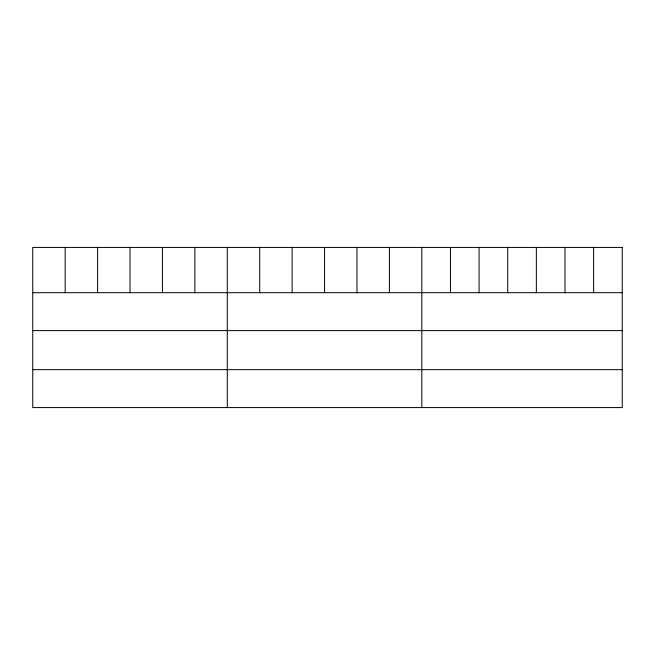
<?xml version="1.0" encoding="UTF-8"?>
<svg xmlns="http://www.w3.org/2000/svg" width="655" height="655" viewBox="0 0 655 655"><rect width="100%" height="100%" fill="white"/><g stroke="black" fill="none" stroke-linecap="round" stroke-linejoin="round"><path stroke-width="0.98" d="M32.75 292.695L622.25 292.695M32.75 330.603L622.25 330.603M32.75 369.666L622.25 369.666M593.618 247.426L593.618 292.695M564.987 247.426L564.987 292.695M536.355 247.426L536.355 292.695M507.715 247.426L507.715 292.695M479.083 247.426L479.083 292.695M450.452 247.426L450.452 292.695M421.82 247.426L421.82 407.574M389.398 247.426L389.398 292.695M356.975 247.426L356.975 292.695M324.552 247.426L324.552 292.695M292.13 247.426L292.13 292.695M259.707 247.426L259.707 292.695M227.285 247.426L227.285 407.574M194.862 247.426L194.862 292.695M162.44 247.426L162.44 292.695M130.018 247.426L130.018 292.695M97.595 247.426L97.595 292.695M65.172 247.426L65.172 292.695M622.25 247.426L32.75 247.426L32.75 407.574L622.25 407.574L622.25 247.426"/></g></svg>
